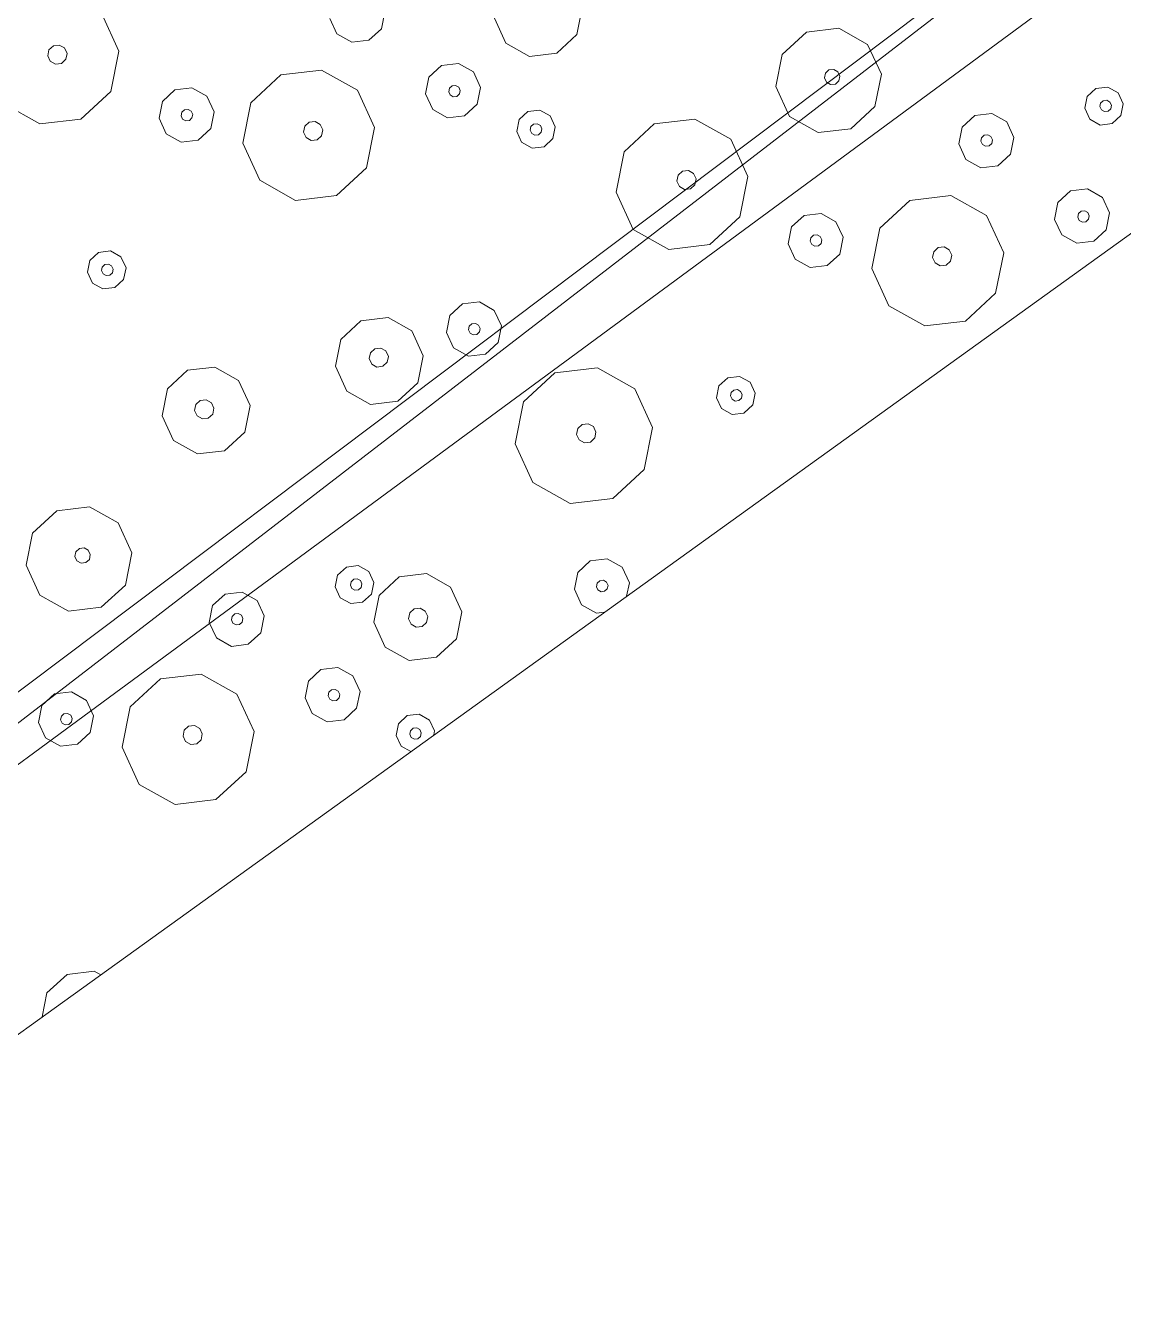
# Model space of a CAD drawing. Header units: metres. Extents: x -2858 to 512, y -1995 to 1252.
# Drawn here: x -457.927 to -454.755, y -187.401 to -183.694 of the extents above; entities that cross this region are included whole.
import ezdxf

# ---------------------------------------------------------------- set-up
doc = ezdxf.new("R2010")
doc.units = ezdxf.units.M
doc.layers.add('Calque commun', color=7, linetype='Continuous')
doc.layers.add('Calque7', color=7, linetype='Continuous')

# ---------------------------------------------------------------- blocks, each defined once
blk = doc.blocks.new('geometrebondepartleger')
at = {"layer": 'Calque7', "color": 1, "linetype": 'Continuous', "lineweight": 9}
blk.add_polyline3d([(141.2008, 124.9129, 79), (146.0805, 124.0046, 79), (151.5015, 122.9015, 79), (157.3363, 121.7891, 79), (165.9825, 119.9858, 79), (155.3815, 121.9588, 79), (170.0435, 119.0562, 79)], dxfattribs=at)
blk = doc.blocks.new('pattern')
at = {"layer": 'Calque commun', "color": 54, "linetype": 'Continuous', "lineweight": 9}
for p, q in [((88.1618, 110.8455), (88.2044, 110.8706)), ((88.2044, 110.8706), (88.2536, 110.8659)), ((88.2536, 110.8659), (88.2907, 110.8332)), ((88.1422, 110.8001), (88.1618, 110.8455)), ((88.2907, 110.8332), (88.3014, 110.7849)), ((88.1529, 110.7518), (88.1422, 110.8001)), ((88.2031, 110.7979), (88.2072, 110.8074)), ((88.2053, 110.7878), (88.2031, 110.7979)), ((88.2131, 110.7809), (88.2053, 110.7878)), ((88.2072, 110.8074), (88.2161, 110.8127)), ((88.2161, 110.8127), (88.2265, 110.8117)), ((88.2265, 110.8117), (88.2343, 110.8048)), ((88.2365, 110.7947), (88.2324, 110.7852)), ((88.2343, 110.8048), (88.2365, 110.7947)), ((88.19, 110.7191), (88.1529, 110.7518)), ((88.2234, 110.7799), (88.2131, 110.7809)), ((88.2324, 110.7852), (88.2234, 110.7799)), ((88.3014, 110.7849), (88.2818, 110.7396)), ((88.4522, 110.6947), (88.5544, 110.755)), ((88.5544, 110.755), (88.6725, 110.7437)), ((88.2392, 110.7144), (88.19, 110.7191)), ((88.2818, 110.7396), (88.2392, 110.7144)), ((88.6725, 110.7437), (88.7615, 110.6652)), ((87.9004, 110.6646), (87.9302, 110.6822)), ((87.9302, 110.6822), (87.9647, 110.6789)), ((87.9647, 110.6789), (87.9906, 110.656)), ((88.405, 110.5858), (88.4522, 110.6947)), ((87.8867, 110.6329), (87.9004, 110.6646)), ((87.9223, 110.6325), (87.9264, 110.642)), ((87.9264, 110.642), (87.9354, 110.6473)), ((87.9354, 110.6473), (87.9457, 110.6463)), ((87.9457, 110.6463), (87.9535, 110.6394)), ((87.9535, 110.6394), (87.9558, 110.6293)), ((87.9906, 110.656), (87.9982, 110.6222)), ((88.7615, 110.6652), (88.7873, 110.5494)), ((87.8942, 110.5991), (87.8867, 110.6329)), ((87.9246, 110.6224), (87.9223, 110.6325)), ((87.9324, 110.6155), (87.9246, 110.6224)), ((87.9427, 110.6145), (87.9324, 110.6155)), ((87.9516, 110.6198), (87.9427, 110.6145)), ((87.9558, 110.6293), (87.9516, 110.6198)), ((87.9982, 110.6222), (87.9844, 110.5905)), ((87.9201, 110.5762), (87.8942, 110.5991)), ((87.9546, 110.5729), (87.9201, 110.5762)), ((87.9844, 110.5905), (87.9546, 110.5729)), ((88.4308, 110.47), (88.405, 110.5858)), ((88.5503, 110.5716), (88.5572, 110.5875)), ((88.5541, 110.5547), (88.5503, 110.5716)), ((88.5572, 110.5875), (88.5721, 110.5963)), ((88.5721, 110.5963), (88.5893, 110.5946)), ((88.5893, 110.5946), (88.6023, 110.5832)), ((88.606, 110.5663), (88.5992, 110.5504)), ((88.6023, 110.5832), (88.606, 110.5663)), ((88.567, 110.5432), (88.5541, 110.5547)), ((88.5843, 110.5416), (88.567, 110.5432)), ((88.5992, 110.5504), (88.5843, 110.5416)), ((88.7873, 110.5494), (88.7401, 110.4405)), ((89.8842, 110.5246), (89.9183, 110.5447)), ((89.9956, 110.5277), (90.013, 110.5123)), ((88.1641, 110.4483), (88.1838, 110.4936)), ((88.1838, 110.4936), (88.2263, 110.5188)), ((88.2263, 110.5188), (88.2755, 110.5141)), ((88.2755, 110.5141), (88.3126, 110.4813)), ((89.8645, 110.4792), (89.8842, 110.5246)), ((90.013, 110.5123), (90.0238, 110.464)), ((88.2304, 110.4527), (88.2393, 110.4579)), ((88.2393, 110.4579), (88.2497, 110.457)), ((88.2497, 110.457), (88.2575, 110.4501)), ((88.3126, 110.4813), (88.3234, 110.4331)), ((88.5198, 110.3914), (88.4308, 110.47)), ((89.8753, 110.4309), (89.8645, 110.4792)), ((89.9267, 110.4741), (89.9308, 110.4836)), ((89.929, 110.4639), (89.9267, 110.4741)), ((89.9368, 110.4571), (89.929, 110.4639)), ((89.9308, 110.4836), (89.9398, 110.4889)), ((89.9471, 110.4561), (89.9368, 110.4571)), ((89.9398, 110.4889), (89.9501, 110.4879)), ((89.956, 110.4614), (89.9471, 110.4561)), ((89.9501, 110.4879), (89.9579, 110.481)), ((89.9602, 110.4709), (89.956, 110.4614)), ((89.9579, 110.481), (89.9602, 110.4709)), ((90.0238, 110.464), (90.0041, 110.4187)), ((88.1748, 110.4), (88.1641, 110.4483)), ((88.2263, 110.4431), (88.2304, 110.4527)), ((88.2285, 110.433), (88.2263, 110.4431)), ((88.2363, 110.4261), (88.2285, 110.433)), ((88.2467, 110.4251), (88.2363, 110.4261)), ((88.2556, 110.4304), (88.2467, 110.4251)), ((88.2597, 110.4399), (88.2556, 110.4304)), ((88.2575, 110.4501), (88.2597, 110.4399)), ((88.3234, 110.4331), (88.3037, 110.3877)), ((88.7401, 110.4405), (88.6379, 110.3802)), ((89.2197, 110.398), (89.2334, 110.4297)), ((89.2334, 110.4297), (89.2632, 110.4473)), ((89.2632, 110.4473), (89.2977, 110.444)), ((89.2977, 110.444), (89.3236, 110.4211)), ((89.3236, 110.4211), (89.3312, 110.3873)), ((89.9123, 110.3982), (89.8753, 110.4309)), ((90.0041, 110.4187), (89.9616, 110.3935)), ((88.2119, 110.3673), (88.1748, 110.4)), ((88.3037, 110.3877), (88.2611, 110.3626)), ((88.6379, 110.3802), (88.5198, 110.3914)), ((89.2272, 110.3642), (89.2197, 110.398)), ((89.2575, 110.3951), (89.2616, 110.4046)), ((89.2597, 110.385), (89.2575, 110.3951)), ((89.2675, 110.3781), (89.2597, 110.385)), ((89.2616, 110.4046), (89.2705, 110.4099)), ((89.2705, 110.4099), (89.2809, 110.4089)), ((89.2868, 110.3824), (89.2778, 110.3771)), ((89.2809, 110.4089), (89.2886, 110.4021)), ((89.2909, 110.3919), (89.2868, 110.3824)), ((89.2886, 110.4021), (89.2909, 110.3919)), ((89.3312, 110.3873), (89.3174, 110.3556)), ((89.9616, 110.3935), (89.9123, 110.3982)), ((90.5647, 110.3592), (90.5785, 110.391)), ((90.5785, 110.391), (90.5889, 110.3971)), ((90.6694, 110.3794), (90.6762, 110.3486)), ((88.2611, 110.3626), (88.2119, 110.3673)), ((88.7281, 110.3186), (88.7706, 110.3438)), ((88.7706, 110.3438), (88.8199, 110.3391)), ((89.2531, 110.3413), (89.2272, 110.3642)), ((89.2778, 110.3771), (89.2675, 110.3781)), ((89.3174, 110.3556), (89.2876, 110.338)), ((90.5723, 110.3254), (90.5647, 110.3592)), ((90.6042, 110.3565), (90.6083, 110.366)), ((90.6064, 110.3463), (90.6042, 110.3565)), ((90.6142, 110.3395), (90.6064, 110.3463)), ((90.6083, 110.366), (90.6172, 110.3713)), ((90.6172, 110.3713), (90.6276, 110.3703)), ((90.6335, 110.3438), (90.6246, 110.3385)), ((90.6276, 110.3703), (90.6354, 110.3634)), ((90.6376, 110.3533), (90.6335, 110.3438)), ((90.6354, 110.3634), (90.6376, 110.3533)), ((90.6762, 110.3486), (90.6625, 110.3169)), ((88.7084, 110.2733), (88.7281, 110.3186)), ((88.8199, 110.3391), (88.8569, 110.3064)), ((88.8569, 110.3064), (88.8677, 110.2581)), ((89.2876, 110.338), (89.2531, 110.3413)), ((89.5051, 110.2754), (89.6116, 110.3382)), ((89.6116, 110.3382), (89.7346, 110.3265)), ((89.7346, 110.3265), (89.8273, 110.2447)), ((90.5982, 110.3025), (90.5723, 110.3254)), ((90.6246, 110.3385), (90.6142, 110.3395)), ((90.6625, 110.3169), (90.6327, 110.2993)), ((88.7191, 110.225), (88.7084, 110.2733)), ((88.7706, 110.2682), (88.7747, 110.2777)), ((88.7729, 110.258), (88.7706, 110.2682)), ((88.7747, 110.2777), (88.7837, 110.283)), ((88.7837, 110.283), (88.794, 110.282)), ((88.794, 110.282), (88.8018, 110.2751)), ((88.8018, 110.2751), (88.804, 110.265)), ((89.456, 110.162), (89.5051, 110.2754)), ((90.6327, 110.2993), (90.5982, 110.3025)), ((88.7806, 110.2512), (88.7729, 110.258)), ((88.791, 110.2502), (88.7806, 110.2512)), ((88.7999, 110.2554), (88.791, 110.2502)), ((88.804, 110.265), (88.7999, 110.2554)), ((88.8677, 110.2581), (88.848, 110.2127)), ((89.8273, 110.2447), (89.8542, 110.124)), ((90.2698, 110.2199), (90.3379, 110.2602)), ((90.3379, 110.2602), (90.4166, 110.2526)), ((90.4166, 110.2526), (90.476, 110.2003)), ((88.7562, 110.1923), (88.7191, 110.225)), ((88.848, 110.2127), (88.8054, 110.1876)), ((90.2383, 110.1474), (90.2698, 110.2199)), ((90.476, 110.2003), (90.4932, 110.1231)), ((88.8054, 110.1876), (88.7562, 110.1923)), ((89.4829, 110.0413), (89.456, 110.162)), ((89.6172, 110.1462), (89.6241, 110.1621)), ((89.6241, 110.1621), (89.639, 110.1709)), ((89.639, 110.1709), (89.6562, 110.1693)), ((89.6562, 110.1693), (89.6692, 110.1578)), ((89.6692, 110.1578), (89.6729, 110.1409)), ((90.3454, 110.1555), (90.3603, 110.1643)), ((90.3603, 110.1643), (90.3776, 110.1627)), ((90.3776, 110.1627), (90.3905, 110.1513)), ((90.6375, 110.1543), (90.6801, 110.1794)), ((90.6801, 110.1794), (90.7293, 110.1747)), ((90.7293, 110.1747), (90.7664, 110.142)), ((88.3031, 110.0867), (88.3849, 110.1349)), ((88.3849, 110.1349), (88.4794, 110.1259)), ((88.4794, 110.1259), (88.5505, 110.0631)), ((89.621, 110.1293), (89.6172, 110.1462)), ((89.6339, 110.1179), (89.621, 110.1293)), ((89.6661, 110.125), (89.6512, 110.1162)), ((89.6729, 110.1409), (89.6661, 110.125)), ((89.8542, 110.124), (89.805, 110.0106)), ((90.2555, 110.0701), (90.2383, 110.1474)), ((90.3385, 110.1397), (90.3454, 110.1555)), ((90.3423, 110.1228), (90.3385, 110.1397)), ((90.3553, 110.1113), (90.3423, 110.1228)), ((90.3943, 110.1344), (90.3874, 110.1185)), ((90.3905, 110.1513), (90.3943, 110.1344)), ((90.4932, 110.1231), (90.4617, 110.0505)), ((90.6178, 110.1089), (90.6375, 110.1543)), ((90.6829, 110.1163), (90.6918, 110.1215)), ((90.6918, 110.1215), (90.7021, 110.1206)), ((90.7021, 110.1206), (90.7099, 110.1137)), ((90.7664, 110.142), (90.7771, 110.0938)), ((91.7521, 110.1213), (91.7474, 110.1421)), ((91.8114, 110.0689), (91.7521, 110.1213)), ((88.2654, 109.9996), (88.3031, 110.0867)), ((89.6512, 110.1162), (89.6339, 110.1179)), ((90.3725, 110.1097), (90.3553, 110.1113)), ((90.3874, 110.1185), (90.3725, 110.1097)), ((90.6286, 110.0607), (90.6178, 110.1089)), ((90.6787, 110.1067), (90.6829, 110.1163)), ((90.681, 110.0966), (90.6787, 110.1067)), ((90.6888, 110.0897), (90.681, 110.0966)), ((90.6991, 110.0887), (90.6888, 110.0897)), ((90.708, 110.094), (90.6991, 110.0887)), ((90.7122, 110.1036), (90.708, 110.094)), ((90.7099, 110.1137), (90.7122, 110.1036)), ((90.7771, 110.0938), (90.7574, 110.0484)), ((91.9509, 110.0973), (91.8901, 110.0614)), ((88.5505, 110.0631), (88.5712, 109.9704)), ((88.7807, 109.9967), (88.8829, 110.0571)), ((88.8829, 110.0571), (89.001, 110.0458)), ((89.001, 110.0458), (89.0899, 109.9673)), ((90.3148, 110.0178), (90.2555, 110.0701)), ((90.4617, 110.0505), (90.3936, 110.0103)), ((90.6656, 110.028), (90.6286, 110.0607)), ((90.7574, 110.0484), (90.7149, 110.0233)), ((90.9279, 110.0035), (91.0301, 110.0638)), ((91.0301, 110.0638), (91.1482, 110.0526)), ((91.1482, 110.0526), (91.2371, 109.974)), ((91.8901, 110.0614), (91.8114, 110.0689)), ((88.3871, 110.0009), (88.399, 110.0079)), ((88.399, 110.0079), (88.4128, 110.0066)), ((89.5755, 109.9595), (89.4829, 110.0413)), ((89.805, 110.0106), (89.6986, 109.9478)), ((90.3936, 110.0103), (90.3148, 110.0178)), ((90.7149, 110.0233), (90.6656, 110.028)), ((88.286, 109.9069), (88.2654, 109.9996)), ((88.3816, 109.9882), (88.3871, 110.0009)), ((88.3846, 109.9747), (88.3816, 109.9882)), ((88.395, 109.9655), (88.3846, 109.9747)), ((88.4207, 109.9712), (88.4088, 109.9642)), ((88.4128, 110.0066), (88.4232, 109.9975)), ((88.4262, 109.9839), (88.4207, 109.9712)), ((88.4232, 109.9975), (88.4262, 109.9839)), ((88.7335, 109.8879), (88.7807, 109.9967)), ((90.3623, 109.9417), (90.3761, 109.9735)), ((90.3761, 109.9735), (90.4059, 109.9911)), ((90.4059, 109.9911), (90.4404, 109.9878)), ((90.4404, 109.9878), (90.4663, 109.9649)), ((90.8807, 109.8946), (90.9279, 110.0035)), ((91.2371, 109.974), (91.2629, 109.8582)), ((88.4088, 109.9642), (88.395, 109.9655)), ((88.5712, 109.9704), (88.5334, 109.8833)), ((89.0899, 109.9673), (89.1157, 109.8514)), ((89.6986, 109.9478), (89.5755, 109.9595)), ((90.3699, 109.9079), (90.3623, 109.9417)), ((90.398, 109.9413), (90.4021, 109.9509)), ((90.4002, 109.9312), (90.398, 109.9413)), ((90.4021, 109.9509), (90.4111, 109.9561)), ((90.4111, 109.9561), (90.4214, 109.9552)), ((90.4214, 109.9552), (90.4292, 109.9483)), ((90.4314, 109.9381), (90.4273, 109.9286)), ((90.4292, 109.9483), (90.4314, 109.9381)), ((90.4663, 109.9649), (90.4738, 109.9311)), ((88.3572, 109.8441), (88.286, 109.9069)), ((88.8856, 109.8895), (88.9005, 109.8983)), ((88.9005, 109.8983), (88.9178, 109.8967)), ((88.9178, 109.8967), (88.9307, 109.8852)), ((90.3958, 109.885), (90.3699, 109.9079)), ((90.408, 109.9243), (90.4002, 109.9312)), ((90.4184, 109.9233), (90.408, 109.9243)), ((90.4273, 109.9286), (90.4184, 109.9233)), ((90.4601, 109.8993), (90.4303, 109.8817)), ((90.4738, 109.9311), (90.4601, 109.8993)), ((91.0328, 109.8963), (91.0478, 109.9051)), ((91.0478, 109.9051), (91.065, 109.9035)), ((91.065, 109.9035), (91.0779, 109.892)), ((88.5334, 109.8833), (88.4517, 109.8351)), ((88.7593, 109.772), (88.7335, 109.8879)), ((88.8787, 109.8736), (88.8856, 109.8895)), ((88.8825, 109.8568), (88.8787, 109.8736)), ((88.9345, 109.8683), (88.9276, 109.8525)), ((88.9307, 109.8852), (88.9345, 109.8683)), ((90.4303, 109.8817), (90.3958, 109.885)), ((90.9065, 109.7788), (90.8807, 109.8946)), ((91.026, 109.8804), (91.0328, 109.8963)), ((91.0297, 109.8635), (91.026, 109.8804)), ((91.0427, 109.8521), (91.0297, 109.8635)), ((91.0817, 109.8751), (91.0748, 109.8592)), ((91.0779, 109.892), (91.0817, 109.8751)), ((88.4517, 109.8351), (88.3572, 109.8441)), ((88.8955, 109.8453), (88.8825, 109.8568)), ((88.9127, 109.8437), (88.8955, 109.8453)), ((88.9276, 109.8525), (88.9127, 109.8437)), ((89.1157, 109.8514), (89.0685, 109.7426)), ((90.6594, 109.8025), (90.702, 109.8276)), ((90.702, 109.8276), (90.7512, 109.8229)), ((90.7512, 109.8229), (90.7883, 109.7902)), ((91.0599, 109.8504), (91.0427, 109.8521)), ((91.0748, 109.8592), (91.0599, 109.8504)), ((91.2629, 109.8582), (91.2157, 109.7494)), ((90.6398, 109.7571), (90.6594, 109.8025)), ((90.7883, 109.7902), (90.799, 109.7419)), ((88.8482, 109.6935), (88.7593, 109.772)), ((89.5579, 109.7084), (89.5775, 109.7538)), ((89.5775, 109.7538), (89.6201, 109.7789)), ((89.6201, 109.7789), (89.6693, 109.7743)), ((89.6693, 109.7743), (89.7064, 109.7415)), ((90.6505, 109.7088), (90.6398, 109.7571)), ((90.702, 109.752), (90.7061, 109.7615)), ((90.7042, 109.7418), (90.702, 109.752)), ((90.7061, 109.7615), (90.715, 109.7668)), ((90.715, 109.7668), (90.7254, 109.7658)), ((90.7254, 109.7658), (90.7331, 109.7589)), ((90.7354, 109.7488), (90.7313, 109.7393)), ((90.7331, 109.7589), (90.7354, 109.7488)), ((90.9954, 109.7003), (90.9065, 109.7788)), ((91.2157, 109.7494), (91.1136, 109.689)), ((89.0685, 109.7426), (88.9663, 109.6822)), ((89.6201, 109.7033), (89.6242, 109.7128)), ((89.6242, 109.7128), (89.6331, 109.7181)), ((89.6331, 109.7181), (89.6435, 109.7171)), ((89.6435, 109.7171), (89.6513, 109.7103)), ((89.7064, 109.7415), (89.7172, 109.6933)), ((90.712, 109.735), (90.7042, 109.7418)), ((90.7223, 109.734), (90.712, 109.735)), ((90.7313, 109.7393), (90.7223, 109.734)), ((90.799, 109.7419), (90.7794, 109.6966)), ((88.9663, 109.6822), (88.8482, 109.6935)), ((89.5686, 109.6602), (89.5579, 109.7084)), ((89.6223, 109.6932), (89.6201, 109.7033)), ((89.6301, 109.6863), (89.6223, 109.6932)), ((89.6404, 109.6853), (89.6301, 109.6863)), ((89.6494, 109.6906), (89.6404, 109.6853)), ((89.6535, 109.7001), (89.6494, 109.6906)), ((89.6513, 109.7103), (89.6535, 109.7001)), ((89.7172, 109.6933), (89.6975, 109.6479)), ((89.7926, 109.6434), (89.8607, 109.6837)), ((89.8607, 109.6837), (89.9395, 109.6762)), ((89.9395, 109.6762), (89.9988, 109.6238)), ((90.6876, 109.6761), (90.6505, 109.7088)), ((90.7368, 109.6714), (90.6876, 109.6761)), ((90.7794, 109.6966), (90.7368, 109.6714)), ((91.1136, 109.689), (90.9954, 109.7003)), ((89.6057, 109.6275), (89.5686, 109.6602)), ((89.6975, 109.6479), (89.6549, 109.6228)), ((89.7611, 109.5709), (89.7926, 109.6434)), ((91.2037, 109.6275), (91.2463, 109.6526)), ((91.2463, 109.6526), (91.2955, 109.6479)), ((91.2955, 109.6479), (91.3326, 109.6152)), ((89.6549, 109.6228), (89.6057, 109.6275)), ((89.9988, 109.6238), (90.016, 109.5466)), ((91.1841, 109.5821), (91.2037, 109.6275)), ((91.3326, 109.6152), (91.3434, 109.5669)), ((89.7783, 109.4937), (89.7611, 109.5709)), ((89.8541, 109.5535), (89.861, 109.5694)), ((89.861, 109.5694), (89.8759, 109.5782)), ((89.8759, 109.5782), (89.8931, 109.5765)), ((89.8931, 109.5765), (89.9061, 109.5651)), ((89.9061, 109.5651), (89.9099, 109.5482)), ((91.1948, 109.5339), (91.1841, 109.5821)), ((91.2463, 109.577), (91.2504, 109.5865)), ((91.2485, 109.5669), (91.2463, 109.577)), ((91.2563, 109.56), (91.2485, 109.5669)), ((91.2504, 109.5865), (91.2593, 109.5918)), ((91.2593, 109.5918), (91.2697, 109.5908)), ((91.2756, 109.5643), (91.2666, 109.559)), ((91.2697, 109.5908), (91.2775, 109.5839)), ((91.2797, 109.5738), (91.2756, 109.5643)), ((91.2775, 109.5839), (91.2797, 109.5738)), ((91.3434, 109.5669), (91.3237, 109.5216)), ((89.8579, 109.5366), (89.8541, 109.5535)), ((89.8708, 109.5252), (89.8579, 109.5366)), ((89.903, 109.5323), (89.8881, 109.5235)), ((89.9099, 109.5482), (89.903, 109.5323)), ((90.016, 109.5466), (89.9845, 109.474)), ((91.2319, 109.5011), (91.1948, 109.5339)), ((91.2666, 109.559), (91.2563, 109.56)), ((89.0453, 109.4858), (89.0751, 109.5034)), ((89.0751, 109.5034), (89.1096, 109.5001)), ((89.1096, 109.5001), (89.1355, 109.4772)), ((89.8376, 109.4413), (89.7783, 109.4937)), ((89.8881, 109.5235), (89.8708, 109.5252)), ((91.2811, 109.4964), (91.2319, 109.5011)), ((91.3237, 109.5216), (91.2811, 109.4964)), ((89.0316, 109.454), (89.0453, 109.4858)), ((89.0391, 109.4202), (89.0316, 109.454)), ((89.071, 109.4513), (89.0751, 109.4608)), ((89.0751, 109.4608), (89.0841, 109.4661)), ((89.0841, 109.4661), (89.0944, 109.4651)), ((89.0944, 109.4651), (89.1022, 109.4582)), ((89.1022, 109.4582), (89.1045, 109.4481)), ((89.1355, 109.4772), (89.1431, 109.4434)), ((89.9845, 109.474), (89.9164, 109.4338)), ((89.065, 109.3973), (89.0391, 109.4202)), ((89.0733, 109.4411), (89.071, 109.4513)), ((89.081, 109.4343), (89.0733, 109.4411)), ((89.0914, 109.4333), (89.081, 109.4343)), ((89.1003, 109.4386), (89.0914, 109.4333)), ((89.1045, 109.4481), (89.1003, 109.4386)), ((89.1431, 109.4434), (89.1293, 109.4117)), ((89.9164, 109.4338), (89.8376, 109.4413)), ((90.7788, 109.3955), (90.8605, 109.4438)), ((90.8605, 109.4438), (90.9551, 109.4348)), ((90.9551, 109.4348), (91.0262, 109.3719)), ((89.0995, 109.3941), (89.065, 109.3973)), ((89.1293, 109.4117), (89.0995, 109.3941)), ((90.2332, 109.3659), (90.3013, 109.4061)), ((90.3013, 109.4061), (90.38, 109.3986)), ((90.38, 109.3986), (90.4394, 109.3462)), ((90.741, 109.3084), (90.7788, 109.3955)), ((88.7366, 109.3147), (88.8047, 109.355)), ((88.8047, 109.355), (88.8835, 109.3475)), ((88.8835, 109.3475), (88.9428, 109.2951)), ((90.2017, 109.2933), (90.2332, 109.3659)), ((90.4394, 109.3462), (90.4566, 109.269)), ((91.0262, 109.3719), (91.0469, 109.2793)), ((90.7617, 109.2157), (90.741, 109.3084)), ((90.8573, 109.297), (90.8628, 109.3097)), ((90.8628, 109.3097), (90.8747, 109.3168)), ((90.8747, 109.3168), (90.8885, 109.3155)), ((90.8885, 109.3155), (90.8989, 109.3063)), ((90.8989, 109.3063), (90.9019, 109.2928)), ((88.9428, 109.2951), (88.96, 109.2179)), ((89.1043, 109.2491), (89.1469, 109.2742)), ((89.1469, 109.2742), (89.1961, 109.2696)), ((89.1961, 109.2696), (89.2332, 109.2368)), ((90.2189, 109.2161), (90.2017, 109.2933)), ((90.3021, 109.2775), (90.309, 109.2933)), ((90.3059, 109.2606), (90.3021, 109.2775)), ((90.309, 109.2933), (90.3239, 109.3021)), ((90.3239, 109.3021), (90.3411, 109.3005)), ((90.3411, 109.3005), (90.3541, 109.289)), ((90.3579, 109.2721), (90.351, 109.2563)), ((90.3541, 109.289), (90.3579, 109.2721)), ((90.4566, 109.269), (90.4251, 109.1964)), ((90.8603, 109.2835), (90.8573, 109.297)), ((90.8707, 109.2744), (90.8603, 109.2835)), ((90.8844, 109.273), (90.8707, 109.2744)), ((90.8964, 109.2801), (90.8844, 109.273)), ((90.9019, 109.2928), (90.8964, 109.2801)), ((91.0469, 109.2793), (91.0091, 109.1922)), ((89.0847, 109.2037), (89.1043, 109.2491)), ((89.2332, 109.2368), (89.2439, 109.1886)), ((90.3189, 109.2491), (90.3059, 109.2606)), ((90.3361, 109.2475), (90.3189, 109.2491)), ((90.351, 109.2563), (90.3361, 109.2475)), ((88.96, 109.2179), (88.9285, 109.1453)), ((89.0954, 109.1555), (89.0847, 109.2037)), ((89.1456, 109.2015), (89.1497, 109.2111)), ((89.1478, 109.1914), (89.1456, 109.2015)), ((89.1497, 109.2111), (89.1586, 109.2163)), ((89.1586, 109.2163), (89.169, 109.2154)), ((89.169, 109.2154), (89.1768, 109.2085)), ((89.179, 109.1984), (89.1749, 109.1888)), ((89.1768, 109.2085), (89.179, 109.1984)), ((90.2782, 109.1637), (90.2189, 109.2161)), ((90.4251, 109.1964), (90.357, 109.1562)), ((90.8328, 109.1529), (90.7617, 109.2157)), ((91.0091, 109.1922), (90.9273, 109.1439)), ((89.1325, 109.1228), (89.0954, 109.1555)), ((89.1556, 109.1845), (89.1478, 109.1914)), ((89.1659, 109.1836), (89.1556, 109.1845)), ((89.1749, 109.1888), (89.1659, 109.1836)), ((89.2439, 109.1886), (89.2243, 109.1432)), ((89.3947, 109.0983), (89.4969, 109.1586)), ((89.4969, 109.1586), (89.615, 109.1474)), ((90.357, 109.1562), (90.2782, 109.1637)), ((89.1817, 109.1181), (89.1325, 109.1228)), ((89.2243, 109.1432), (89.1817, 109.1181)), ((89.615, 109.1474), (89.704, 109.0688)), ((90.9273, 109.1439), (90.8328, 109.1529)), ((89.3475, 108.9894), (89.3947, 109.0983)), ((89.704, 109.0688), (89.7298, 108.953)), ((89.3733, 108.8736), (89.3475, 108.9894)), ((89.4928, 108.9752), (89.4997, 108.9911)), ((89.4966, 108.9583), (89.4928, 108.9752)), ((89.4997, 108.9911), (89.5146, 108.9999)), ((89.5146, 108.9999), (89.5318, 108.9983)), ((89.5318, 108.9983), (89.5448, 108.9868)), ((89.5485, 108.9699), (89.5416, 108.954)), ((89.5448, 108.9868), (89.5485, 108.9699)), ((89.5095, 108.9469), (89.4966, 108.9583)), ((89.5267, 108.9452), (89.5095, 108.9469)), ((89.5416, 108.954), (89.5267, 108.9452)), ((89.7298, 108.953), (89.6826, 108.8442)), ((89.1263, 108.8973), (89.1688, 108.9224)), ((89.1688, 108.9224), (89.218, 108.9177)), ((89.218, 108.9177), (89.2551, 108.885)), ((89.2551, 108.885), (89.2659, 108.8367)), ((89.4623, 108.7951), (89.3733, 108.8736)), ((89.2659, 108.8367), (89.2462, 108.7914)), ((89.6826, 108.8442), (89.5804, 108.7838)), ((90.1622, 108.8016), (90.1759, 108.8334)), ((90.1759, 108.8334), (90.2057, 108.8509)), ((90.2057, 108.8509), (90.2402, 108.8477)), ((90.2402, 108.8477), (90.2661, 108.8248)), ((90.2661, 108.8248), (90.2737, 108.791)), ((89.5804, 108.7838), (89.4623, 108.7951)), ((90.1697, 108.7678), (90.1622, 108.8016)), ((90.2, 108.7988), (90.2041, 108.8083)), ((90.2022, 108.7886), (90.2, 108.7988)), ((90.21, 108.7817), (90.2022, 108.7886)), ((90.2041, 108.8083), (90.213, 108.8136)), ((90.213, 108.8136), (90.2234, 108.8126)), ((90.2293, 108.786), (90.2203, 108.7808)), ((90.2234, 108.8126), (90.2311, 108.8057)), ((90.2334, 108.7956), (90.2293, 108.786)), ((90.2311, 108.8057), (90.2334, 108.7956)), ((90.2737, 108.791), (90.2599, 108.7592)), ((89.6706, 108.7223), (89.7131, 108.7474)), ((89.7131, 108.7474), (89.7624, 108.7427)), ((90.1956, 108.7449), (90.1697, 108.7678)), ((90.2203, 108.7808), (90.21, 108.7817)), ((90.2599, 108.7592), (90.2301, 108.7416)), ((89.6509, 108.6769), (89.6706, 108.7223)), ((89.7624, 108.7427), (89.7994, 108.71)), ((90.2301, 108.7416), (90.1956, 108.7449)), ((89.6616, 108.6287), (89.6509, 108.6769)), ((89.7131, 108.6718), (89.7172, 108.6813)), ((89.7172, 108.6813), (89.7262, 108.6866)), ((89.7262, 108.6866), (89.7365, 108.6856)), ((89.7365, 108.6856), (89.7443, 108.6788)), ((89.7443, 108.6788), (89.7465, 108.6686)), ((89.7994, 108.71), (89.8102, 108.6618)), ((89.7153, 108.6617), (89.7131, 108.6718)), ((89.7231, 108.6548), (89.7153, 108.6617)), ((89.7335, 108.6538), (89.7231, 108.6548)), ((89.7424, 108.6591), (89.7335, 108.6538)), ((89.7465, 108.6686), (89.7424, 108.6591)), ((89.8102, 108.6618), (89.7905, 108.6164)), ((89.6987, 108.5959), (89.6616, 108.6287)), ((89.7905, 108.6164), (89.7479, 108.5913)), ((89.7479, 108.5913), (89.6987, 108.5959)), ((89.7232, 108.4004), (89.8253, 108.4607)), ((89.8253, 108.4607), (89.9435, 108.4494)), ((89.9435, 108.4494), (90.0324, 108.3709)), ((89.676, 108.2915), (89.7232, 108.4004)), ((90.0324, 108.3709), (90.0582, 108.2551)), ((89.8212, 108.2773), (89.8281, 108.2932)), ((89.825, 108.2604), (89.8212, 108.2773)), ((89.8281, 108.2932), (89.843, 108.302)), ((89.843, 108.302), (89.8603, 108.3003)), ((89.8603, 108.3003), (89.8732, 108.2889)), ((89.877, 108.272), (89.8701, 108.2561)), ((89.8732, 108.2889), (89.877, 108.272)), ((89.838, 108.2489), (89.825, 108.2604)), ((89.8552, 108.2473), (89.838, 108.2489)), ((89.8701, 108.2561), (89.8552, 108.2473))]:
    blk.add_line(p, q, dxfattribs=at)
at = {"layer": 'Calque commun', "color": 7, "linetype": 'Continuous', "lineweight": 9}
mesh = blk.add_polyface(dxfattribs=at)
corners = [(70.8497, 113.5412), (53.8349, 19.1692), (74.7282, 106.3237), (76.0435, 113.5984), (74.769, 106.1763), (58.8077, 18.2701), (114.1703, 105.207), (114.1703, 98.5387)]
mesh.append_faces([[corners[k] for k in face] for face in [(3, 4, 6)]], dxfattribs={"vtx0": -1, "vtx1": -1, "color": 7})
mesh.append_faces([[corners[k] for k in face] for face in [(3, 2, 4)]], dxfattribs={"vtx0": -1, "vtx2": -1, "color": 7})
mesh.append_faces([[corners[k] for k in face] for face in [(5, 2, 1)]], dxfattribs={"vtx1": -1, "color": 7})
mesh.append_faces([[corners[k] for k in face] for face in [(0, 1, 2), (3, 0, 2)]], dxfattribs={"vtx1": -1, "vtx2": -1, "color": 7})
mesh.append_faces([[corners[k] for k in face] for face in [(4, 7, 6)]], dxfattribs={"vtx2": -1, "color": 7})

msp = doc.modelspace()

# ---------------------------------------------------------------- block references
at = {"layer": 'Calque commun', "color": 0, "linetype": 'ByBlock', "lineweight": -2, "rotation": 228.1617603435354}
for name, p in [('geometrebondepartleger', (-440.1616, 15.2632)), ('pattern', (-478.5712, -44.6144))]:
    msp.add_blockref(name, p, dxfattribs=at)

doc.saveas('drawing.dxf')
